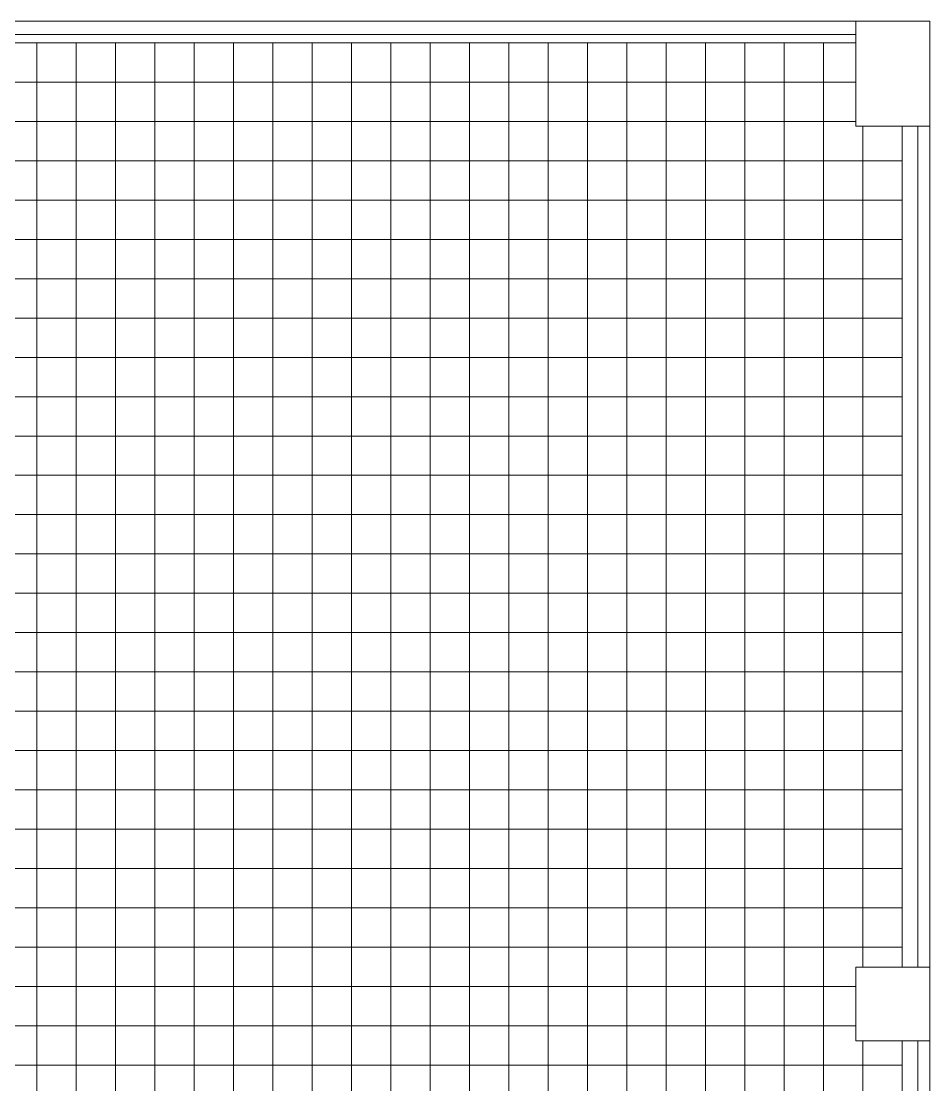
# Model space of a CAD drawing. Header units: millimetres. Extents: x 64346 to 109346, y 13371 to 45926.
# Drawn here: x 95489 to 109346, y 29696 to 45926 of the extents above; entities that cross this region are included whole.
import ezdxf

# ---------------------------------------------------------------- set-up
doc = ezdxf.new("R2010")
doc.units = ezdxf.units.MM
doc.layers.add('ARCH', color=7, linetype='Continuous', lineweight=5)
doc.layers.add('Ceiling Grid', color=250, linetype='Continuous', lineweight=5)

# ---------------------------------------------------------------- blocks, each defined once
blk = doc.blocks.new('*U28')
at = {"layer": 'Ceiling Grid', "lineweight": 15}
blk.add_line((258, 0), (-258, 0), dxfattribs=at)
blk = doc.blocks.new('*U29')
at = {"layer": 'Ceiling Grid', "color": 0, "linetype": 'ByBlock', "lineweight": -2, "transparency": 16777216}
for p in [(0, 8400), (0, 7800), (0, 7200), (0, 6600), (0, 6000), (0, 5400), (0, 4800), (0, 4200), (0, 3600), (0, 3000), (0, 2400), (0, 1800), (0, 1200), (0, 600), (0, 0)]:
    blk.add_blockref('*U28', p, dxfattribs=at)

msp = doc.modelspace()

# ---------------------------------------------------------------- linework, layer by layer
at = {"layer": 'ARCH', "lineweight": 15}
for p, q in [((64346, 45926), (109346, 45926)), ((109346, 45926), (109346, 15926)), ((95209, 45726), (108221, 45726)), ((109166, 44326), (109166, 31488)), ((108221, 30363), (108221, 31488)), ((109166, 30363), (109166, 17526))]:
    msp.add_line(p, q, dxfattribs=at)
msp.add_lwpolyline([(109346, 45926), (108221, 45926), (108221, 44326), (109346, 44326)], dxfattribs=at)
msp.add_lwpolyline([(108221, 30363), (109346, 30363), (109346, 31488), (108221, 31488)], close=True, dxfattribs=at)
at = {"layer": 'Ceiling Grid', "lineweight": 15}
for p, q in [((107726, 31796), (108326, 31796)), ((107726, 31196), (107726, 31796)), ((108326, 31796), (108326, 31488)), ((108326, 31796), (108926, 31796)), ((108326, 31488), (108326, 31796)), ((108926, 31796), (108926, 31488)), ((108221, 31196), (107726, 31196)), ((107726, 31196), (108221, 31196)), ((107726, 30596), (107726, 31196)), ((108221, 30596), (107726, 30596)), ((107726, 30596), (108221, 30596)), ((107726, 29996), (107726, 30596)), ((108326, 30363), (108326, 29996)), ((108326, 29996), (108326, 30363)), ((108926, 30363), (108926, 29996)), ((108326, 29996), (107726, 29996)), ((108926, 29996), (108326, 29996))]:
    msp.add_line(p, q, dxfattribs=at)
for points in [[(95726, 45596), (96326, 45596), (96326, 44996), (95726, 44996)], [(96326, 45596), (96926, 45596), (96926, 44996), (96326, 44996)], [(96926, 45596), (97526, 45596), (97526, 44996), (96926, 44996)], [(97526, 45596), (98126, 45596), (98126, 44996), (97526, 44996)], [(98126, 45596), (98726, 45596), (98726, 44996), (98126, 44996)], [(98726, 45596), (99326, 45596), (99326, 44996), (98726, 44996)], [(99326, 45596), (99926, 45596), (99926, 44996), (99326, 44996)], [(99926, 45596), (100526, 45596), (100526, 44996), (99926, 44996)], [(100526, 45596), (101126, 45596), (101126, 44996), (100526, 44996)], [(101126, 45596), (101726, 45596), (101726, 44996), (101126, 44996)], [(101726, 45596), (102326, 45596), (102326, 44996), (101726, 44996)], [(102326, 45596), (102926, 45596), (102926, 44996), (102326, 44996)], [(102926, 45596), (103526, 45596), (103526, 44996), (102926, 44996)], [(103526, 45596), (104126, 45596), (104126, 44996), (103526, 44996)], [(104126, 45596), (104726, 45596), (104726, 44996), (104126, 44996)], [(104726, 45596), (105326, 45596), (105326, 44996), (104726, 44996)], [(105326, 45596), (105926, 45596), (105926, 44996), (105326, 44996)], [(105926, 45596), (106526, 45596), (106526, 44996), (105926, 44996)], [(106526, 45596), (107126, 45596), (107126, 44996), (106526, 44996)], [(107126, 45596), (107726, 45596), (107726, 44996), (107126, 44996)], [(95726, 44996), (96326, 44996), (96326, 44396), (95726, 44396)], [(96326, 44996), (96926, 44996), (96926, 44396), (96326, 44396)], [(96926, 44996), (97526, 44996), (97526, 44396), (96926, 44396)], [(97526, 44996), (98126, 44996), (98126, 44396), (97526, 44396)], [(98126, 44996), (98726, 44996), (98726, 44396), (98126, 44396)], [(98726, 44996), (99326, 44996), (99326, 44396), (98726, 44396)], [(99326, 44996), (99926, 44996), (99926, 44396), (99326, 44396)], [(99926, 44996), (100526, 44996), (100526, 44396), (99926, 44396)], [(100526, 44996), (101126, 44996), (101126, 44396), (100526, 44396)], [(101126, 44996), (101726, 44996), (101726, 44396), (101126, 44396)], [(101726, 44996), (102326, 44996), (102326, 44396), (101726, 44396)], [(102326, 44996), (102926, 44996), (102926, 44396), (102326, 44396)], [(102926, 44996), (103526, 44996), (103526, 44396), (102926, 44396)], [(103526, 44996), (104126, 44996), (104126, 44396), (103526, 44396)], [(104126, 44996), (104726, 44996), (104726, 44396), (104126, 44396)], [(104726, 44996), (105326, 44996), (105326, 44396), (104726, 44396)], [(105326, 44996), (105926, 44996), (105926, 44396), (105326, 44396)], [(105926, 44996), (106526, 44996), (106526, 44396), (105926, 44396)], [(106526, 44996), (107126, 44996), (107126, 44396), (106526, 44396)], [(107126, 44996), (107726, 44996), (107726, 44396), (107126, 44396)], [(95726, 44396), (96326, 44396), (96326, 43796), (95726, 43796)], [(96326, 44396), (96926, 44396), (96926, 43796), (96326, 43796)], [(96926, 44396), (97526, 44396), (97526, 43796), (96926, 43796)], [(97526, 44396), (98126, 44396), (98126, 43796), (97526, 43796)], [(98126, 44396), (98726, 44396), (98726, 43796), (98126, 43796)], [(98726, 44396), (99326, 44396), (99326, 43796), (98726, 43796)], [(99326, 44396), (99926, 44396), (99926, 43796), (99326, 43796)], [(99926, 44396), (100526, 44396), (100526, 43796), (99926, 43796)], [(100526, 44396), (101126, 44396), (101126, 43796), (100526, 43796)], [(101126, 44396), (101726, 44396), (101726, 43796), (101126, 43796)], [(101726, 44396), (102326, 44396), (102326, 43796), (101726, 43796)], [(102326, 44396), (102926, 44396), (102926, 43796), (102326, 43796)], [(102926, 44396), (103526, 44396), (103526, 43796), (102926, 43796)], [(103526, 44396), (104126, 44396), (104126, 43796), (103526, 43796)], [(104126, 44396), (104726, 44396), (104726, 43796), (104126, 43796)], [(104726, 44396), (105326, 44396), (105326, 43796), (104726, 43796)], [(105326, 44396), (105926, 44396), (105926, 43796), (105326, 43796)], [(105926, 44396), (106526, 44396), (106526, 43796), (105926, 43796)], [(106526, 44396), (107126, 44396), (107126, 43796), (106526, 43796)], [(107126, 44396), (107726, 44396), (107726, 43796), (107126, 43796)], [(95726, 43796), (96326, 43796), (96326, 43196), (95726, 43196)], [(96326, 43796), (96926, 43796), (96926, 43196), (96326, 43196)], [(96926, 43796), (97526, 43796), (97526, 43196), (96926, 43196)], [(97526, 43796), (98126, 43796), (98126, 43196), (97526, 43196)], [(98126, 43796), (98726, 43796), (98726, 43196), (98126, 43196)], [(98726, 43796), (99326, 43796), (99326, 43196), (98726, 43196)], [(99326, 43796), (99926, 43796), (99926, 43196), (99326, 43196)], [(99926, 43796), (100526, 43796), (100526, 43196), (99926, 43196)], [(100526, 43796), (101126, 43796), (101126, 43196), (100526, 43196)], [(101126, 43796), (101726, 43796), (101726, 43196), (101126, 43196)], [(101726, 43796), (102326, 43796), (102326, 43196), (101726, 43196)], [(102326, 43796), (102926, 43796), (102926, 43196), (102326, 43196)], [(102926, 43796), (103526, 43796), (103526, 43196), (102926, 43196)], [(103526, 43796), (104126, 43796), (104126, 43196), (103526, 43196)], [(104126, 43796), (104726, 43796), (104726, 43196), (104126, 43196)], [(104726, 43796), (105326, 43796), (105326, 43196), (104726, 43196)], [(105326, 43796), (105926, 43796), (105926, 43196), (105326, 43196)], [(105926, 43796), (106526, 43796), (106526, 43196), (105926, 43196)], [(106526, 43796), (107126, 43796), (107126, 43196), (106526, 43196)], [(107126, 43796), (107726, 43796), (107726, 43196), (107126, 43196)], [(107726, 43796), (108326, 43796), (108326, 43196), (107726, 43196)], [(108326, 43796), (108926, 43796), (108926, 43196), (108326, 43196)], [(95726, 43196), (96326, 43196), (96326, 42596), (95726, 42596)], [(96326, 43196), (96926, 43196), (96926, 42596), (96326, 42596)], [(96926, 43196), (97526, 43196), (97526, 42596), (96926, 42596)], [(97526, 43196), (98126, 43196), (98126, 42596), (97526, 42596)], [(98126, 43196), (98726, 43196), (98726, 42596), (98126, 42596)], [(98726, 43196), (99326, 43196), (99326, 42596), (98726, 42596)], [(99326, 43196), (99926, 43196), (99926, 42596), (99326, 42596)], [(99926, 43196), (100526, 43196), (100526, 42596), (99926, 42596)], [(100526, 43196), (101126, 43196), (101126, 42596), (100526, 42596)], [(101126, 43196), (101726, 43196), (101726, 42596), (101126, 42596)], [(101726, 43196), (102326, 43196), (102326, 42596), (101726, 42596)], [(102326, 43196), (102926, 43196), (102926, 42596), (102326, 42596)], [(102926, 43196), (103526, 43196), (103526, 42596), (102926, 42596)], [(103526, 43196), (104126, 43196), (104126, 42596), (103526, 42596)], [(104126, 43196), (104726, 43196), (104726, 42596), (104126, 42596)], [(104726, 43196), (105326, 43196), (105326, 42596), (104726, 42596)], [(105326, 43196), (105926, 43196), (105926, 42596), (105326, 42596)], [(105926, 43196), (106526, 43196), (106526, 42596), (105926, 42596)], [(106526, 43196), (107126, 43196), (107126, 42596), (106526, 42596)], [(107126, 43196), (107726, 43196), (107726, 42596), (107126, 42596)], [(107726, 43196), (108326, 43196), (108326, 42596), (107726, 42596)], [(108326, 43196), (108926, 43196), (108926, 42596), (108326, 42596)], [(95726, 42596), (96326, 42596), (96326, 41996), (95726, 41996)], [(96326, 42596), (96926, 42596), (96926, 41996), (96326, 41996)], [(96926, 42596), (97526, 42596), (97526, 41996), (96926, 41996)], [(97526, 42596), (98126, 42596), (98126, 41996), (97526, 41996)], [(98126, 42596), (98726, 42596), (98726, 41996), (98126, 41996)], [(98726, 42596), (99326, 42596), (99326, 41996), (98726, 41996)], [(99326, 42596), (99926, 42596), (99926, 41996), (99326, 41996)], [(99926, 42596), (100526, 42596), (100526, 41996), (99926, 41996)], [(100526, 42596), (101126, 42596), (101126, 41996), (100526, 41996)], [(101126, 42596), (101726, 42596), (101726, 41996), (101126, 41996)], [(101726, 42596), (102326, 42596), (102326, 41996), (101726, 41996)], [(102326, 42596), (102926, 42596), (102926, 41996), (102326, 41996)], [(102926, 42596), (103526, 42596), (103526, 41996), (102926, 41996)], [(103526, 42596), (104126, 42596), (104126, 41996), (103526, 41996)], [(104126, 42596), (104726, 42596), (104726, 41996), (104126, 41996)], [(104726, 42596), (105326, 42596), (105326, 41996), (104726, 41996)], [(105326, 42596), (105926, 42596), (105926, 41996), (105326, 41996)], [(105926, 42596), (106526, 42596), (106526, 41996), (105926, 41996)], [(106526, 42596), (107126, 42596), (107126, 41996), (106526, 41996)], [(107126, 42596), (107726, 42596), (107726, 41996), (107126, 41996)], [(107726, 42596), (108326, 42596), (108326, 41996), (107726, 41996)], [(108326, 42596), (108926, 42596), (108926, 41996), (108326, 41996)], [(95726, 41996), (96326, 41996), (96326, 41396), (95726, 41396)], [(96326, 41996), (96926, 41996), (96926, 41396), (96326, 41396)], [(96926, 41996), (97526, 41996), (97526, 41396), (96926, 41396)], [(97526, 41996), (98126, 41996), (98126, 41396), (97526, 41396)], [(98126, 41996), (98726, 41996), (98726, 41396), (98126, 41396)], [(98726, 41996), (99326, 41996), (99326, 41396), (98726, 41396)], [(99326, 41996), (99926, 41996), (99926, 41396), (99326, 41396)], [(99926, 41996), (100526, 41996), (100526, 41396), (99926, 41396)], [(100526, 41996), (101126, 41996), (101126, 41396), (100526, 41396)], [(101126, 41996), (101726, 41996), (101726, 41396), (101126, 41396)], [(101726, 41996), (102326, 41996), (102326, 41396), (101726, 41396)], [(102326, 41996), (102926, 41996), (102926, 41396), (102326, 41396)], [(102926, 41996), (103526, 41996), (103526, 41396), (102926, 41396)], [(103526, 41996), (104126, 41996), (104126, 41396), (103526, 41396)], [(104126, 41996), (104726, 41996), (104726, 41396), (104126, 41396)], [(104726, 41996), (105326, 41996), (105326, 41396), (104726, 41396)], [(105326, 41996), (105926, 41996), (105926, 41396), (105326, 41396)], [(105926, 41996), (106526, 41996), (106526, 41396), (105926, 41396)], [(106526, 41996), (107126, 41996), (107126, 41396), (106526, 41396)], [(107126, 41996), (107726, 41996), (107726, 41396), (107126, 41396)], [(107726, 41996), (108326, 41996), (108326, 41396), (107726, 41396)], [(108326, 41996), (108926, 41996), (108926, 41396), (108326, 41396)], [(95726, 41396), (96326, 41396), (96326, 40796), (95726, 40796)], [(96326, 41396), (96926, 41396), (96926, 40796), (96326, 40796)], [(96926, 41396), (97526, 41396), (97526, 40796), (96926, 40796)], [(97526, 41396), (98126, 41396), (98126, 40796), (97526, 40796)], [(98126, 41396), (98726, 41396), (98726, 40796), (98126, 40796)], [(98726, 41396), (99326, 41396), (99326, 40796), (98726, 40796)], [(99326, 41396), (99926, 41396), (99926, 40796), (99326, 40796)], [(99926, 41396), (100526, 41396), (100526, 40796), (99926, 40796)], [(100526, 41396), (101126, 41396), (101126, 40796), (100526, 40796)], [(101126, 41396), (101726, 41396), (101726, 40796), (101126, 40796)], [(101726, 41396), (102326, 41396), (102326, 40796), (101726, 40796)], [(102326, 41396), (102926, 41396), (102926, 40796), (102326, 40796)], [(102926, 41396), (103526, 41396), (103526, 40796), (102926, 40796)], [(103526, 41396), (104126, 41396), (104126, 40796), (103526, 40796)], [(104126, 41396), (104726, 41396), (104726, 40796), (104126, 40796)], [(104726, 41396), (105326, 41396), (105326, 40796), (104726, 40796)], [(105326, 41396), (105926, 41396), (105926, 40796), (105326, 40796)], [(105926, 41396), (106526, 41396), (106526, 40796), (105926, 40796)], [(106526, 41396), (107126, 41396), (107126, 40796), (106526, 40796)], [(107126, 41396), (107726, 41396), (107726, 40796), (107126, 40796)], [(107726, 41396), (108326, 41396), (108326, 40796), (107726, 40796)], [(108326, 41396), (108926, 41396), (108926, 40796), (108326, 40796)], [(95726, 40796), (96326, 40796), (96326, 40196), (95726, 40196)], [(96326, 40796), (96926, 40796), (96926, 40196), (96326, 40196)], [(96926, 40796), (97526, 40796), (97526, 40196), (96926, 40196)], [(97526, 40796), (98126, 40796), (98126, 40196), (97526, 40196)], [(98126, 40796), (98726, 40796), (98726, 40196), (98126, 40196)], [(98726, 40796), (99326, 40796), (99326, 40196), (98726, 40196)], [(99326, 40796), (99926, 40796), (99926, 40196), (99326, 40196)], [(99926, 40796), (100526, 40796), (100526, 40196), (99926, 40196)], [(100526, 40796), (101126, 40796), (101126, 40196), (100526, 40196)], [(101126, 40796), (101726, 40796), (101726, 40196), (101126, 40196)], [(101726, 40796), (102326, 40796), (102326, 40196), (101726, 40196)], [(102326, 40796), (102926, 40796), (102926, 40196), (102326, 40196)], [(102926, 40796), (103526, 40796), (103526, 40196), (102926, 40196)], [(103526, 40796), (104126, 40796), (104126, 40196), (103526, 40196)], [(104126, 40796), (104726, 40796), (104726, 40196), (104126, 40196)], [(104726, 40796), (105326, 40796), (105326, 40196), (104726, 40196)], [(105326, 40796), (105926, 40796), (105926, 40196), (105326, 40196)], [(105926, 40796), (106526, 40796), (106526, 40196), (105926, 40196)], [(106526, 40796), (107126, 40796), (107126, 40196), (106526, 40196)], [(107126, 40796), (107726, 40796), (107726, 40196), (107126, 40196)], [(107726, 40796), (108326, 40796), (108326, 40196), (107726, 40196)], [(108326, 40796), (108926, 40796), (108926, 40196), (108326, 40196)], [(95726, 40196), (96326, 40196), (96326, 39596), (95726, 39596)], [(96326, 40196), (96926, 40196), (96926, 39596), (96326, 39596)], [(96926, 40196), (97526, 40196), (97526, 39596), (96926, 39596)], [(97526, 40196), (98126, 40196), (98126, 39596), (97526, 39596)], [(98126, 40196), (98726, 40196), (98726, 39596), (98126, 39596)], [(98726, 40196), (99326, 40196), (99326, 39596), (98726, 39596)], [(99326, 40196), (99926, 40196), (99926, 39596), (99326, 39596)], [(99926, 40196), (100526, 40196), (100526, 39596), (99926, 39596)], [(100526, 40196), (101126, 40196), (101126, 39596), (100526, 39596)], [(101126, 40196), (101726, 40196), (101726, 39596), (101126, 39596)], [(101726, 40196), (102326, 40196), (102326, 39596), (101726, 39596)], [(102326, 40196), (102926, 40196), (102926, 39596), (102326, 39596)], [(102926, 40196), (103526, 40196), (103526, 39596), (102926, 39596)], [(103526, 40196), (104126, 40196), (104126, 39596), (103526, 39596)], [(104126, 40196), (104726, 40196), (104726, 39596), (104126, 39596)], [(104726, 40196), (105326, 40196), (105326, 39596), (104726, 39596)], [(105326, 40196), (105926, 40196), (105926, 39596), (105326, 39596)], [(105926, 40196), (106526, 40196), (106526, 39596), (105926, 39596)], [(106526, 40196), (107126, 40196), (107126, 39596), (106526, 39596)], [(107126, 40196), (107726, 40196), (107726, 39596), (107126, 39596)], [(107726, 40196), (108326, 40196), (108326, 39596), (107726, 39596)], [(108326, 40196), (108926, 40196), (108926, 39596), (108326, 39596)], [(95726, 39596), (96326, 39596), (96326, 38996), (95726, 38996)], [(96326, 39596), (96926, 39596), (96926, 38996), (96326, 38996)], [(96926, 39596), (97526, 39596), (97526, 38996), (96926, 38996)], [(97526, 39596), (98126, 39596), (98126, 38996), (97526, 38996)], [(98126, 39596), (98726, 39596), (98726, 38996), (98126, 38996)], [(98726, 39596), (99326, 39596), (99326, 38996), (98726, 38996)], [(99326, 39596), (99926, 39596), (99926, 38996), (99326, 38996)], [(99926, 39596), (100526, 39596), (100526, 38996), (99926, 38996)], [(100526, 39596), (101126, 39596), (101126, 38996), (100526, 38996)], [(101126, 39596), (101726, 39596), (101726, 38996), (101126, 38996)], [(101726, 39596), (102326, 39596), (102326, 38996), (101726, 38996)], [(102326, 39596), (102926, 39596), (102926, 38996), (102326, 38996)], [(102926, 39596), (103526, 39596), (103526, 38996), (102926, 38996)], [(103526, 39596), (104126, 39596), (104126, 38996), (103526, 38996)], [(104126, 39596), (104726, 39596), (104726, 38996), (104126, 38996)], [(104726, 39596), (105326, 39596), (105326, 38996), (104726, 38996)], [(105326, 39596), (105926, 39596), (105926, 38996), (105326, 38996)], [(105926, 39596), (106526, 39596), (106526, 38996), (105926, 38996)], [(106526, 39596), (107126, 39596), (107126, 38996), (106526, 38996)], [(107126, 39596), (107726, 39596), (107726, 38996), (107126, 38996)], [(107726, 39596), (108326, 39596), (108326, 38996), (107726, 38996)], [(108326, 39596), (108926, 39596), (108926, 38996), (108326, 38996)], [(95726, 38996), (96326, 38996), (96326, 38396), (95726, 38396)], [(96326, 38996), (96926, 38996), (96926, 38396), (96326, 38396)], [(96926, 38996), (97526, 38996), (97526, 38396), (96926, 38396)], [(97526, 38996), (98126, 38996), (98126, 38396), (97526, 38396)], [(98126, 38996), (98726, 38996), (98726, 38396), (98126, 38396)], [(98726, 38996), (99326, 38996), (99326, 38396), (98726, 38396)], [(99326, 38996), (99926, 38996), (99926, 38396), (99326, 38396)], [(99926, 38996), (100526, 38996), (100526, 38396), (99926, 38396)], [(100526, 38996), (101126, 38996), (101126, 38396), (100526, 38396)], [(101126, 38996), (101726, 38996), (101726, 38396), (101126, 38396)], [(101726, 38996), (102326, 38996), (102326, 38396), (101726, 38396)], [(102326, 38996), (102926, 38996), (102926, 38396), (102326, 38396)], [(102926, 38996), (103526, 38996), (103526, 38396), (102926, 38396)], [(103526, 38996), (104126, 38996), (104126, 38396), (103526, 38396)], [(104126, 38996), (104726, 38996), (104726, 38396), (104126, 38396)], [(104726, 38996), (105326, 38996), (105326, 38396), (104726, 38396)], [(105326, 38996), (105926, 38996), (105926, 38396), (105326, 38396)], [(105926, 38996), (106526, 38996), (106526, 38396), (105926, 38396)], [(106526, 38996), (107126, 38996), (107126, 38396), (106526, 38396)], [(107126, 38996), (107726, 38996), (107726, 38396), (107126, 38396)], [(107726, 38996), (108326, 38996), (108326, 38396), (107726, 38396)], [(108326, 38996), (108926, 38996), (108926, 38396), (108326, 38396)], [(95726, 38396), (96326, 38396), (96326, 37796), (95726, 37796)], [(96326, 38396), (96926, 38396), (96926, 37796), (96326, 37796)], [(96926, 38396), (97526, 38396), (97526, 37796), (96926, 37796)], [(97526, 38396), (98126, 38396), (98126, 37796), (97526, 37796)], [(98126, 38396), (98726, 38396), (98726, 37796), (98126, 37796)], [(98726, 38396), (99326, 38396), (99326, 37796), (98726, 37796)], [(99326, 38396), (99926, 38396), (99926, 37796), (99326, 37796)], [(99926, 38396), (100526, 38396), (100526, 37796), (99926, 37796)], [(100526, 38396), (101126, 38396), (101126, 37796), (100526, 37796)], [(101126, 38396), (101726, 38396), (101726, 37796), (101126, 37796)], [(101726, 38396), (102326, 38396), (102326, 37796), (101726, 37796)], [(102326, 38396), (102926, 38396), (102926, 37796), (102326, 37796)], [(102926, 38396), (103526, 38396), (103526, 37796), (102926, 37796)], [(103526, 38396), (104126, 38396), (104126, 37796), (103526, 37796)], [(104126, 38396), (104726, 38396), (104726, 37796), (104126, 37796)], [(104726, 38396), (105326, 38396), (105326, 37796), (104726, 37796)], [(105326, 38396), (105926, 38396), (105926, 37796), (105326, 37796)], [(105926, 38396), (106526, 38396), (106526, 37796), (105926, 37796)], [(106526, 38396), (107126, 38396), (107126, 37796), (106526, 37796)], [(107126, 38396), (107726, 38396), (107726, 37796), (107126, 37796)], [(107726, 38396), (108326, 38396), (108326, 37796), (107726, 37796)], [(108326, 38396), (108926, 38396), (108926, 37796), (108326, 37796)], [(95726, 37796), (96326, 37796), (96326, 37196), (95726, 37196)], [(96326, 37796), (96926, 37796), (96926, 37196), (96326, 37196)], [(96926, 37796), (97526, 37796), (97526, 37196), (96926, 37196)], [(97526, 37796), (98126, 37796), (98126, 37196), (97526, 37196)], [(98126, 37796), (98726, 37796), (98726, 37196), (98126, 37196)], [(98726, 37796), (99326, 37796), (99326, 37196), (98726, 37196)], [(99326, 37796), (99926, 37796), (99926, 37196), (99326, 37196)], [(99926, 37796), (100526, 37796), (100526, 37196), (99926, 37196)], [(100526, 37796), (101126, 37796), (101126, 37196), (100526, 37196)], [(101126, 37796), (101726, 37796), (101726, 37196), (101126, 37196)], [(101726, 37796), (102326, 37796), (102326, 37196), (101726, 37196)], [(102326, 37796), (102926, 37796), (102926, 37196), (102326, 37196)], [(102926, 37796), (103526, 37796), (103526, 37196), (102926, 37196)], [(103526, 37796), (104126, 37796), (104126, 37196), (103526, 37196)], [(104126, 37796), (104726, 37796), (104726, 37196), (104126, 37196)], [(104726, 37796), (105326, 37796), (105326, 37196), (104726, 37196)], [(105326, 37796), (105926, 37796), (105926, 37196), (105326, 37196)], [(105926, 37796), (106526, 37796), (106526, 37196), (105926, 37196)], [(106526, 37796), (107126, 37796), (107126, 37196), (106526, 37196)], [(107126, 37796), (107726, 37796), (107726, 37196), (107126, 37196)], [(107726, 37796), (108326, 37796), (108326, 37196), (107726, 37196)], [(108326, 37796), (108926, 37796), (108926, 37196), (108326, 37196)], [(95726, 37196), (96326, 37196), (96326, 36596), (95726, 36596)], [(96326, 37196), (96926, 37196), (96926, 36596), (96326, 36596)], [(96926, 37196), (97526, 37196), (97526, 36596), (96926, 36596)], [(97526, 37196), (98126, 37196), (98126, 36596), (97526, 36596)], [(98126, 37196), (98726, 37196), (98726, 36596), (98126, 36596)], [(98726, 37196), (99326, 37196), (99326, 36596), (98726, 36596)], [(99326, 37196), (99926, 37196), (99926, 36596), (99326, 36596)], [(99926, 37196), (100526, 37196), (100526, 36596), (99926, 36596)], [(100526, 37196), (101126, 37196), (101126, 36596), (100526, 36596)], [(101126, 37196), (101726, 37196), (101726, 36596), (101126, 36596)], [(101726, 37196), (102326, 37196), (102326, 36596), (101726, 36596)], [(102326, 37196), (102926, 37196), (102926, 36596), (102326, 36596)], [(102926, 37196), (103526, 37196), (103526, 36596), (102926, 36596)], [(103526, 37196), (104126, 37196), (104126, 36596), (103526, 36596)], [(104126, 37196), (104726, 37196), (104726, 36596), (104126, 36596)], [(104726, 37196), (105326, 37196), (105326, 36596), (104726, 36596)], [(105326, 37196), (105926, 37196), (105926, 36596), (105326, 36596)], [(105926, 37196), (106526, 37196), (106526, 36596), (105926, 36596)], [(106526, 37196), (107126, 37196), (107126, 36596), (106526, 36596)], [(107126, 37196), (107726, 37196), (107726, 36596), (107126, 36596)], [(107726, 37196), (108326, 37196), (108326, 36596), (107726, 36596)], [(108326, 37196), (108926, 37196), (108926, 36596), (108326, 36596)], [(95126, 36596), (95726, 36596), (95726, 35996), (95126, 35996)], [(95726, 36596), (96326, 36596), (96326, 35996), (95726, 35996)], [(96326, 36596), (96926, 36596), (96926, 35996), (96326, 35996)], [(96926, 36596), (97526, 36596), (97526, 35996), (96926, 35996)], [(97526, 36596), (98126, 36596), (98126, 35996), (97526, 35996)], [(98126, 36596), (98726, 36596), (98726, 35996), (98126, 35996)], [(98726, 36596), (99326, 36596), (99326, 35996), (98726, 35996)], [(99326, 36596), (99926, 36596), (99926, 35996), (99326, 35996)], [(99926, 36596), (100526, 36596), (100526, 35996), (99926, 35996)], [(100526, 36596), (101126, 36596), (101126, 35996), (100526, 35996)], [(101126, 36596), (101726, 36596), (101726, 35996), (101126, 35996)], [(101726, 36596), (102326, 36596), (102326, 35996), (101726, 35996)], [(102326, 36596), (102926, 36596), (102926, 35996), (102326, 35996)], [(102926, 36596), (103526, 36596), (103526, 35996), (102926, 35996)], [(103526, 36596), (104126, 36596), (104126, 35996), (103526, 35996)], [(104126, 36596), (104726, 36596), (104726, 35996), (104126, 35996)], [(104726, 36596), (105326, 36596), (105326, 35996), (104726, 35996)], [(105326, 36596), (105926, 36596), (105926, 35996), (105326, 35996)], [(105926, 36596), (106526, 36596), (106526, 35996), (105926, 35996)], [(106526, 36596), (107126, 36596), (107126, 35996), (106526, 35996)], [(107126, 36596), (107726, 36596), (107726, 35996), (107126, 35996)], [(107726, 36596), (108326, 36596), (108326, 35996), (107726, 35996)], [(108326, 36596), (108926, 36596), (108926, 35996), (108326, 35996)], [(95126, 35996), (95726, 35996), (95726, 35396), (95126, 35396)], [(95726, 35996), (96326, 35996), (96326, 35396), (95726, 35396)], [(96326, 35996), (96926, 35996), (96926, 35396), (96326, 35396)], [(96926, 35996), (97526, 35996), (97526, 35396), (96926, 35396)], [(97526, 35996), (98126, 35996), (98126, 35396), (97526, 35396)], [(98126, 35996), (98726, 35996), (98726, 35396), (98126, 35396)], [(98726, 35996), (99326, 35996), (99326, 35396), (98726, 35396)], [(99326, 35996), (99926, 35996), (99926, 35396), (99326, 35396)], [(99926, 35996), (100526, 35996), (100526, 35396), (99926, 35396)], [(100526, 35996), (101126, 35996), (101126, 35396), (100526, 35396)], [(101126, 35996), (101726, 35996), (101726, 35396), (101126, 35396)], [(101726, 35996), (102326, 35996), (102326, 35396), (101726, 35396)], [(102326, 35996), (102926, 35996), (102926, 35396), (102326, 35396)], [(102926, 35996), (103526, 35996), (103526, 35396), (102926, 35396)], [(103526, 35996), (104126, 35996), (104126, 35396), (103526, 35396)], [(104126, 35996), (104726, 35996), (104726, 35396), (104126, 35396)], [(104726, 35996), (105326, 35996), (105326, 35396), (104726, 35396)], [(105326, 35996), (105926, 35996), (105926, 35396), (105326, 35396)], [(105926, 35996), (106526, 35996), (106526, 35396), (105926, 35396)], [(106526, 35996), (107126, 35996), (107126, 35396), (106526, 35396)], [(107126, 35996), (107726, 35996), (107726, 35396), (107126, 35396)], [(107726, 35996), (108326, 35996), (108326, 35396), (107726, 35396)], [(108326, 35996), (108926, 35996), (108926, 35396), (108326, 35396)], [(95126, 35396), (95726, 35396), (95726, 34796), (95126, 34796)], [(95726, 35396), (96326, 35396), (96326, 34796), (95726, 34796)], [(96326, 35396), (96926, 35396), (96926, 34796), (96326, 34796)], [(96926, 35396), (97526, 35396), (97526, 34796), (96926, 34796)], [(97526, 35396), (98126, 35396), (98126, 34796), (97526, 34796)], [(98126, 35396), (98726, 35396), (98726, 34796), (98126, 34796)], [(98726, 35396), (99326, 35396), (99326, 34796), (98726, 34796)], [(99326, 35396), (99926, 35396), (99926, 34796), (99326, 34796)], [(99926, 35396), (100526, 35396), (100526, 34796), (99926, 34796)], [(100526, 35396), (101126, 35396), (101126, 34796), (100526, 34796)], [(101126, 35396), (101726, 35396), (101726, 34796), (101126, 34796)], [(101726, 35396), (102326, 35396), (102326, 34796), (101726, 34796)], [(102326, 35396), (102926, 35396), (102926, 34796), (102326, 34796)], [(102926, 35396), (103526, 35396), (103526, 34796), (102926, 34796)], [(103526, 35396), (104126, 35396), (104126, 34796), (103526, 34796)], [(104126, 35396), (104726, 35396), (104726, 34796), (104126, 34796)], [(104726, 35396), (105326, 35396), (105326, 34796), (104726, 34796)], [(105326, 35396), (105926, 35396), (105926, 34796), (105326, 34796)], [(105926, 35396), (106526, 35396), (106526, 34796), (105926, 34796)], [(106526, 35396), (107126, 35396), (107126, 34796), (106526, 34796)], [(107126, 35396), (107726, 35396), (107726, 34796), (107126, 34796)], [(107726, 35396), (108326, 35396), (108326, 34796), (107726, 34796)], [(108326, 35396), (108926, 35396), (108926, 34796), (108326, 34796)], [(95126, 34796), (95726, 34796), (95726, 34196), (95126, 34196)], [(95726, 34796), (96326, 34796), (96326, 34196), (95726, 34196)], [(96326, 34796), (96926, 34796), (96926, 34196), (96326, 34196)], [(96926, 34796), (97526, 34796), (97526, 34196), (96926, 34196)], [(97526, 34796), (98126, 34796), (98126, 34196), (97526, 34196)], [(98126, 34796), (98726, 34796), (98726, 34196), (98126, 34196)], [(98726, 34796), (99326, 34796), (99326, 34196), (98726, 34196)], [(99326, 34796), (99926, 34796), (99926, 34196), (99326, 34196)], [(99926, 34796), (100526, 34796), (100526, 34196), (99926, 34196)], [(100526, 34796), (101126, 34796), (101126, 34196), (100526, 34196)], [(101126, 34796), (101726, 34796), (101726, 34196), (101126, 34196)], [(101726, 34796), (102326, 34796), (102326, 34196), (101726, 34196)], [(102326, 34796), (102926, 34796), (102926, 34196), (102326, 34196)], [(102926, 34796), (103526, 34796), (103526, 34196), (102926, 34196)], [(103526, 34796), (104126, 34796), (104126, 34196), (103526, 34196)], [(104126, 34796), (104726, 34796), (104726, 34196), (104126, 34196)], [(104726, 34796), (105326, 34796), (105326, 34196), (104726, 34196)], [(105326, 34796), (105926, 34796), (105926, 34196), (105326, 34196)], [(105926, 34796), (106526, 34796), (106526, 34196), (105926, 34196)], [(106526, 34796), (107126, 34796), (107126, 34196), (106526, 34196)], [(107126, 34796), (107726, 34796), (107726, 34196), (107126, 34196)], [(107726, 34796), (108326, 34796), (108326, 34196), (107726, 34196)], [(108326, 34796), (108926, 34796), (108926, 34196), (108326, 34196)], [(95126, 34196), (95726, 34196), (95726, 33596), (95126, 33596)], [(95726, 34196), (96326, 34196), (96326, 33596), (95726, 33596)], [(96326, 34196), (96926, 34196), (96926, 33596), (96326, 33596)], [(96926, 34196), (97526, 34196), (97526, 33596), (96926, 33596)], [(97526, 34196), (98126, 34196), (98126, 33596), (97526, 33596)], [(98126, 34196), (98726, 34196), (98726, 33596), (98126, 33596)], [(98726, 34196), (99326, 34196), (99326, 33596), (98726, 33596)], [(99326, 34196), (99926, 34196), (99926, 33596), (99326, 33596)], [(99926, 34196), (100526, 34196), (100526, 33596), (99926, 33596)], [(100526, 34196), (101126, 34196), (101126, 33596), (100526, 33596)], [(101126, 34196), (101726, 34196), (101726, 33596), (101126, 33596)], [(101726, 34196), (102326, 34196), (102326, 33596), (101726, 33596)], [(102326, 34196), (102926, 34196), (102926, 33596), (102326, 33596)], [(102926, 34196), (103526, 34196), (103526, 33596), (102926, 33596)], [(103526, 34196), (104126, 34196), (104126, 33596), (103526, 33596)], [(104126, 34196), (104726, 34196), (104726, 33596), (104126, 33596)], [(104726, 34196), (105326, 34196), (105326, 33596), (104726, 33596)], [(105326, 34196), (105926, 34196), (105926, 33596), (105326, 33596)], [(105926, 34196), (106526, 34196), (106526, 33596), (105926, 33596)], [(106526, 34196), (107126, 34196), (107126, 33596), (106526, 33596)], [(107126, 34196), (107726, 34196), (107726, 33596), (107126, 33596)], [(107726, 34196), (108326, 34196), (108326, 33596), (107726, 33596)], [(108326, 34196), (108926, 34196), (108926, 33596), (108326, 33596)], [(95126, 33596), (95726, 33596), (95726, 32996), (95126, 32996)], [(95726, 33596), (96326, 33596), (96326, 32996), (95726, 32996)], [(96326, 33596), (96926, 33596), (96926, 32996), (96326, 32996)], [(96926, 33596), (97526, 33596), (97526, 32996), (96926, 32996)], [(97526, 33596), (98126, 33596), (98126, 32996), (97526, 32996)], [(98126, 33596), (98726, 33596), (98726, 32996), (98126, 32996)], [(98726, 33596), (99326, 33596), (99326, 32996), (98726, 32996)], [(99326, 33596), (99926, 33596), (99926, 32996), (99326, 32996)], [(99926, 33596), (100526, 33596), (100526, 32996), (99926, 32996)], [(100526, 33596), (101126, 33596), (101126, 32996), (100526, 32996)], [(101126, 33596), (101726, 33596), (101726, 32996), (101126, 32996)], [(101726, 33596), (102326, 33596), (102326, 32996), (101726, 32996)], [(102326, 33596), (102926, 33596), (102926, 32996), (102326, 32996)], [(102926, 33596), (103526, 33596), (103526, 32996), (102926, 32996)], [(103526, 33596), (104126, 33596), (104126, 32996), (103526, 32996)], [(104126, 33596), (104726, 33596), (104726, 32996), (104126, 32996)], [(104726, 33596), (105326, 33596), (105326, 32996), (104726, 32996)], [(105326, 33596), (105926, 33596), (105926, 32996), (105326, 32996)], [(105926, 33596), (106526, 33596), (106526, 32996), (105926, 32996)], [(106526, 33596), (107126, 33596), (107126, 32996), (106526, 32996)], [(107126, 33596), (107726, 33596), (107726, 32996), (107126, 32996)], [(107726, 33596), (108326, 33596), (108326, 32996), (107726, 32996)], [(108326, 33596), (108926, 33596), (108926, 32996), (108326, 32996)], [(95126, 32996), (95726, 32996), (95726, 32396), (95126, 32396)], [(95726, 32996), (96326, 32996), (96326, 32396), (95726, 32396)], [(96326, 32996), (96926, 32996), (96926, 32396), (96326, 32396)], [(96926, 32996), (97526, 32996), (97526, 32396), (96926, 32396)], [(97526, 32996), (98126, 32996), (98126, 32396), (97526, 32396)], [(98126, 32996), (98726, 32996), (98726, 32396), (98126, 32396)], [(98726, 32996), (99326, 32996), (99326, 32396), (98726, 32396)], [(99326, 32996), (99926, 32996), (99926, 32396), (99326, 32396)], [(99926, 32996), (100526, 32996), (100526, 32396), (99926, 32396)], [(100526, 32996), (101126, 32996), (101126, 32396), (100526, 32396)], [(101126, 32996), (101726, 32996), (101726, 32396), (101126, 32396)], [(101726, 32996), (102326, 32996), (102326, 32396), (101726, 32396)], [(102326, 32996), (102926, 32996), (102926, 32396), (102326, 32396)], [(102926, 32996), (103526, 32996), (103526, 32396), (102926, 32396)], [(103526, 32996), (104126, 32996), (104126, 32396), (103526, 32396)], [(104126, 32996), (104726, 32996), (104726, 32396), (104126, 32396)], [(104726, 32996), (105326, 32996), (105326, 32396), (104726, 32396)], [(105326, 32996), (105926, 32996), (105926, 32396), (105326, 32396)], [(105926, 32996), (106526, 32996), (106526, 32396), (105926, 32396)], [(106526, 32996), (107126, 32996), (107126, 32396), (106526, 32396)], [(107126, 32996), (107726, 32996), (107726, 32396), (107126, 32396)], [(107726, 32996), (108326, 32996), (108326, 32396), (107726, 32396)], [(108326, 32996), (108926, 32996), (108926, 32396), (108326, 32396)], [(95126, 32396), (95726, 32396), (95726, 31796), (95126, 31796)], [(95726, 32396), (96326, 32396), (96326, 31796), (95726, 31796)], [(96326, 32396), (96926, 32396), (96926, 31796), (96326, 31796)], [(96926, 32396), (97526, 32396), (97526, 31796), (96926, 31796)], [(97526, 32396), (98126, 32396), (98126, 31796), (97526, 31796)], [(98126, 32396), (98726, 32396), (98726, 31796), (98126, 31796)], [(98726, 32396), (99326, 32396), (99326, 31796), (98726, 31796)], [(99326, 32396), (99926, 32396), (99926, 31796), (99326, 31796)], [(99926, 32396), (100526, 32396), (100526, 31796), (99926, 31796)], [(100526, 32396), (101126, 32396), (101126, 31796), (100526, 31796)], [(101126, 32396), (101726, 32396), (101726, 31796), (101126, 31796)], [(101726, 32396), (102326, 32396), (102326, 31796), (101726, 31796)], [(102326, 32396), (102926, 32396), (102926, 31796), (102326, 31796)], [(102926, 32396), (103526, 32396), (103526, 31796), (102926, 31796)], [(103526, 32396), (104126, 32396), (104126, 31796), (103526, 31796)], [(104126, 32396), (104726, 32396), (104726, 31796), (104126, 31796)], [(104726, 32396), (105326, 32396), (105326, 31796), (104726, 31796)], [(105326, 32396), (105926, 32396), (105926, 31796), (105326, 31796)], [(105926, 32396), (106526, 32396), (106526, 31796), (105926, 31796)], [(106526, 32396), (107126, 32396), (107126, 31796), (106526, 31796)], [(107126, 32396), (107726, 32396), (107726, 31796), (107126, 31796)], [(107726, 32396), (108326, 32396), (108326, 31796), (107726, 31796)], [(108326, 32396), (108926, 32396), (108926, 31796), (108326, 31796)], [(95726, 31796), (96326, 31796), (96326, 31196), (95726, 31196)], [(96326, 31796), (96926, 31796), (96926, 31196), (96326, 31196)], [(96926, 31796), (97526, 31796), (97526, 31196), (96926, 31196)], [(97526, 31796), (98126, 31796), (98126, 31196), (97526, 31196)], [(98126, 31796), (98726, 31796), (98726, 31196), (98126, 31196)], [(98726, 31796), (99326, 31796), (99326, 31196), (98726, 31196)], [(99326, 31796), (99926, 31796), (99926, 31196), (99326, 31196)], [(99926, 31796), (100526, 31796), (100526, 31196), (99926, 31196)], [(100526, 31796), (101126, 31796), (101126, 31196), (100526, 31196)], [(101126, 31796), (101726, 31796), (101726, 31196), (101126, 31196)], [(101726, 31796), (102326, 31796), (102326, 31196), (101726, 31196)], [(102326, 31796), (102926, 31796), (102926, 31196), (102326, 31196)], [(102926, 31796), (103526, 31796), (103526, 31196), (102926, 31196)], [(103526, 31796), (104126, 31796), (104126, 31196), (103526, 31196)], [(104126, 31796), (104726, 31796), (104726, 31196), (104126, 31196)], [(104726, 31796), (105326, 31796), (105326, 31196), (104726, 31196)], [(105326, 31796), (105926, 31796), (105926, 31196), (105326, 31196)], [(105926, 31796), (106526, 31796), (106526, 31196), (105926, 31196)], [(106526, 31796), (107126, 31796), (107126, 31196), (106526, 31196)], [(107126, 31796), (107726, 31796), (107726, 31196), (107126, 31196)], [(95726, 31196), (96326, 31196), (96326, 30596), (95726, 30596)], [(96326, 31196), (96926, 31196), (96926, 30596), (96326, 30596)], [(96926, 31196), (97526, 31196), (97526, 30596), (96926, 30596)], [(97526, 31196), (98126, 31196), (98126, 30596), (97526, 30596)], [(98126, 31196), (98726, 31196), (98726, 30596), (98126, 30596)], [(98726, 31196), (99326, 31196), (99326, 30596), (98726, 30596)], [(99326, 31196), (99926, 31196), (99926, 30596), (99326, 30596)], [(99926, 31196), (100526, 31196), (100526, 30596), (99926, 30596)], [(100526, 31196), (101126, 31196), (101126, 30596), (100526, 30596)], [(101126, 31196), (101726, 31196), (101726, 30596), (101126, 30596)], [(101726, 31196), (102326, 31196), (102326, 30596), (101726, 30596)], [(102326, 31196), (102926, 31196), (102926, 30596), (102326, 30596)], [(102926, 31196), (103526, 31196), (103526, 30596), (102926, 30596)], [(103526, 31196), (104126, 31196), (104126, 30596), (103526, 30596)], [(104126, 31196), (104726, 31196), (104726, 30596), (104126, 30596)], [(104726, 31196), (105326, 31196), (105326, 30596), (104726, 30596)], [(105326, 31196), (105926, 31196), (105926, 30596), (105326, 30596)], [(105926, 31196), (106526, 31196), (106526, 30596), (105926, 30596)], [(106526, 31196), (107126, 31196), (107126, 30596), (106526, 30596)], [(107126, 31196), (107726, 31196), (107726, 30596), (107126, 30596)], [(95726, 30596), (96326, 30596), (96326, 29996), (95726, 29996)], [(96326, 30596), (96926, 30596), (96926, 29996), (96326, 29996)], [(96926, 30596), (97526, 30596), (97526, 29996), (96926, 29996)], [(97526, 30596), (98126, 30596), (98126, 29996), (97526, 29996)], [(98126, 30596), (98726, 30596), (98726, 29996), (98126, 29996)], [(98726, 30596), (99326, 30596), (99326, 29996), (98726, 29996)], [(99326, 30596), (99926, 30596), (99926, 29996), (99326, 29996)], [(99926, 30596), (100526, 30596), (100526, 29996), (99926, 29996)], [(100526, 30596), (101126, 30596), (101126, 29996), (100526, 29996)], [(101126, 30596), (101726, 30596), (101726, 29996), (101126, 29996)], [(101726, 30596), (102326, 30596), (102326, 29996), (101726, 29996)], [(102326, 30596), (102926, 30596), (102926, 29996), (102326, 29996)], [(102926, 30596), (103526, 30596), (103526, 29996), (102926, 29996)], [(103526, 30596), (104126, 30596), (104126, 29996), (103526, 29996)], [(104126, 30596), (104726, 30596), (104726, 29996), (104126, 29996)], [(104726, 30596), (105326, 30596), (105326, 29996), (104726, 29996)], [(105326, 30596), (105926, 30596), (105926, 29996), (105326, 29996)], [(105926, 30596), (106526, 30596), (106526, 29996), (105926, 29996)], [(106526, 30596), (107126, 30596), (107126, 29996), (106526, 29996)], [(107126, 30596), (107726, 30596), (107726, 29996), (107126, 29996)], [(95126, 29996), (95726, 29996), (95726, 29396), (95126, 29396)], [(95726, 29996), (96326, 29996), (96326, 29396), (95726, 29396)], [(96326, 29996), (96926, 29996), (96926, 29396), (96326, 29396)], [(96926, 29996), (97526, 29996), (97526, 29396), (96926, 29396)], [(97526, 29996), (98126, 29996), (98126, 29396), (97526, 29396)], [(98126, 29996), (98726, 29996), (98726, 29396), (98126, 29396)], [(98726, 29996), (99326, 29996), (99326, 29396), (98726, 29396)], [(99326, 29996), (99926, 29996), (99926, 29396), (99326, 29396)], [(99926, 29996), (100526, 29996), (100526, 29396), (99926, 29396)], [(100526, 29996), (101126, 29996), (101126, 29396), (100526, 29396)], [(101126, 29996), (101726, 29996), (101726, 29396), (101126, 29396)], [(101726, 29996), (102326, 29996), (102326, 29396), (101726, 29396)], [(102326, 29996), (102926, 29996), (102926, 29396), (102326, 29396)], [(102926, 29996), (103526, 29996), (103526, 29396), (102926, 29396)], [(103526, 29996), (104126, 29996), (104126, 29396), (103526, 29396)], [(104126, 29996), (104726, 29996), (104726, 29396), (104126, 29396)], [(104726, 29996), (105326, 29996), (105326, 29396), (104726, 29396)], [(105326, 29996), (105926, 29996), (105926, 29396), (105326, 29396)], [(105926, 29996), (106526, 29996), (106526, 29396), (105926, 29396)], [(106526, 29996), (107126, 29996), (107126, 29396), (106526, 29396)], [(107126, 29996), (107726, 29996), (107726, 29396), (107126, 29396)], [(107726, 29996), (108326, 29996), (108326, 29396), (107726, 29396)], [(108326, 29996), (108926, 29996), (108926, 29396), (108326, 29396)]]:
    msp.add_lwpolyline(points, close=True, dxfattribs=at)
for points in [[(108221, 44996), (107726, 44996), (107726, 45596), (108221, 45596)], [(108221, 44396), (107726, 44396), (107726, 44996), (108221, 44996)], [(108326, 44326), (108326, 43796), (107726, 43796), (107726, 44396), (108221, 44396)], [(108926, 44326), (108926, 43796), (108326, 43796), (108326, 44326)], [(95126, 31488), (95126, 31796), (95726, 31796), (95726, 31196), (95209, 31196)], [(95209, 31196), (95726, 31196), (95726, 30596), (95209, 30596)], [(95209, 30596), (95726, 30596), (95726, 29996), (95126, 29996), (95126, 30363)]]:
    msp.add_lwpolyline(points, dxfattribs=at)

# ---------------------------------------------------------------- block references
msp.add_blockref('*U29', (95468, 37196), dxfattribs=at)

doc.saveas('drawing.dxf')
